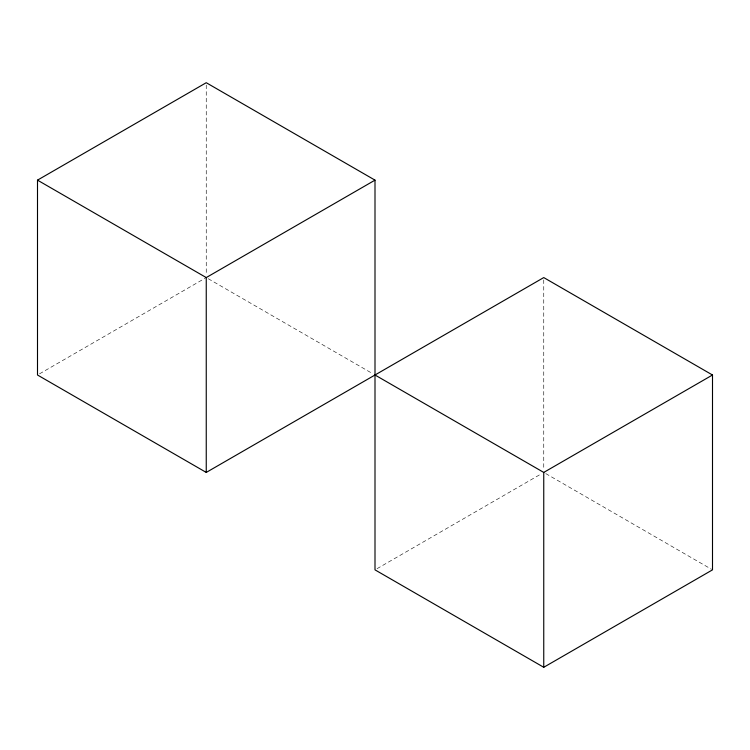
<?xml version="1.0" encoding="UTF-8"?>
<svg xmlns="http://www.w3.org/2000/svg" width="750" height="750" viewBox="0 0 750 750"><rect width="100%" height="100%" fill="white"/><g stroke="black" fill="none" stroke-linecap="round" stroke-linejoin="round"><path stroke-width="0.56" stroke-dasharray="3.75 2.81" d="M39.525 373.837L205.237 278.156M377.025 568.688L541.725 473.597M208.275 278.738L372.975 373.837M545.775 473.597L711.487 569.269M543.75 279.909L543.75 470.091M206.25 85.05L206.25 275.241"/><path stroke-width="1.12" d="M37.5 180.141L206.25 82.716L375 180.141L375 569.859L543.75 667.284L712.5 569.859L712.5 375L543.75 277.575L206.25 472.425L37.5 375L37.5 180.141L206.25 277.575L375 180.141M375 375L543.75 472.425L712.5 375M543.75 472.425L543.75 667.284M206.25 277.575L206.25 472.425"/></g></svg>
